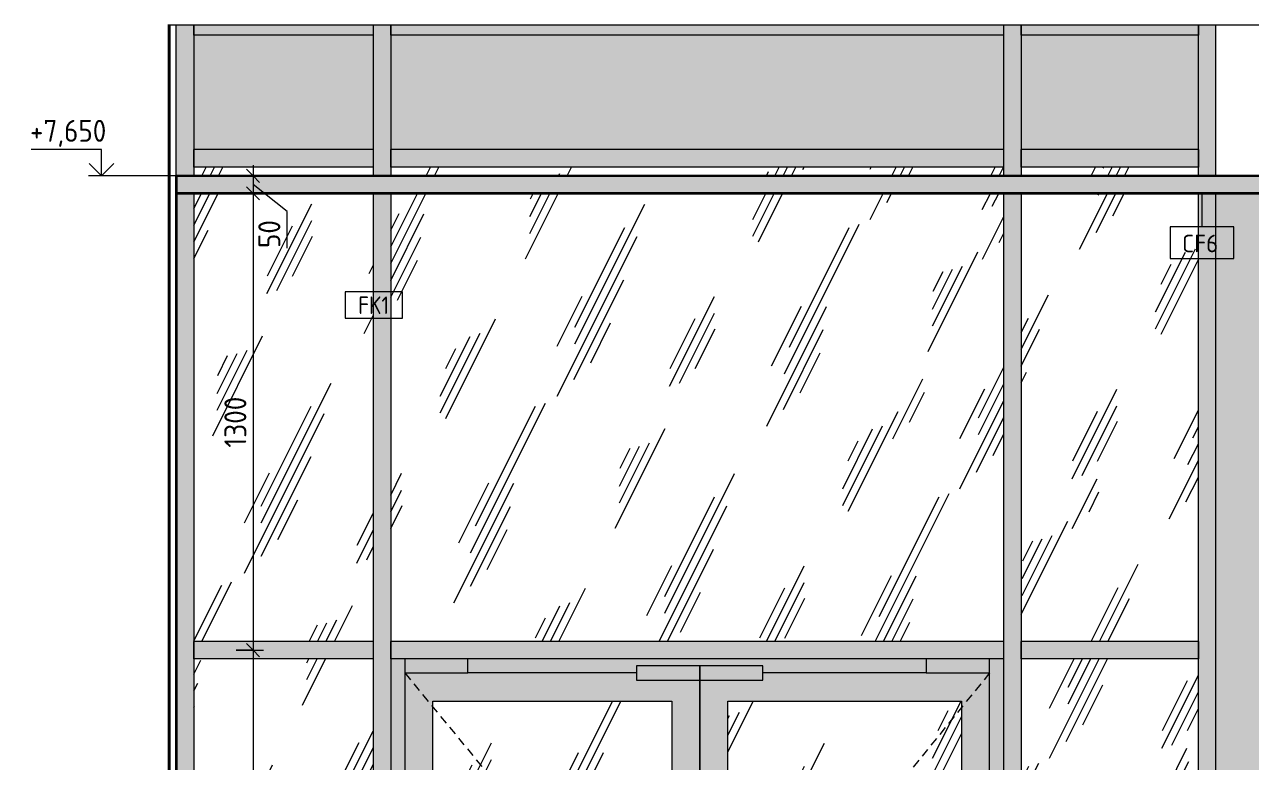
# Model space of a CAD drawing. Header units: millimetres. Extents: x 16345 to 138513, y -2470 to 23828.
# Drawn here: x 39373 to 42864, y 5983 to 8081 of the extents above; entities that cross this region are included whole.
import ezdxf

# ---------------------------------------------------------------- set-up
doc = ezdxf.new("R2010")
doc.units = ezdxf.units.MM
doc.linetypes.add('200_ШТРИХ_ш1п0_6_', pattern=[40, 25, -15])
for name, color, linetype, lineweight in [('A-ANNO-DIMS', 7, 'Continuous', 9), ('A-ANNO-DIMS-25', 7, 'Continuous', 9), ('A-CLNG-IDEN', 7, 'Continuous', 9), ('A-DOOR', 7, 'Continuous', 9), ('A-DOOR-3', 7, '200_ШТРИХ_ш1п0_6_', 9), ('A-FLOR', 7, 'Continuous', 9), ('A-GLAZ-CURT', 7, 'Continuous', 9), ('A-GLAZ-CWMG', 7, 'Continuous', 9), ('A-WALL-IDEN', 7, 'Continuous', 9), ('A-WALL-PATT', 7, 'Continuous', 9), ('G-ANNO-DIMS', 7, 'Continuous', 9), ('G-ANNO-DIMS-1', 7, 'Continuous', 20), ('I-WALL', 7, 'Continuous', 9)]:
    doc.layers.add(name, color=color, linetype=linetype, lineweight=lineweight)
for name, color, linetype, lineweight, true_color in [('A-CLNG-1', 7, 'Continuous', 9, 0x787878), ('A-CLNG-FNSH-1', 7, 'Continuous', 30, 0x3c3c3c), ('A-WALL-4', 7, 'Continuous', 40, 0x3c3c3c), ('A-WALL-FNSH-3', 7, 'Continuous', 30, 0x3c3c3c), ('I-WALL-1', 7, 'Continuous', 9, 0x787878)]:
    doc.layers.add(name, color=color, linetype=linetype, lineweight=lineweight, true_color=true_color)
doc.styles.add('GOST Common_1', font='GOST_Common.ttf', dxfattribs={"height": 50})
doc.styles.add('GOST Common_2', font='GOST_Common.ttf', dxfattribs={"width": 0.9, "height": 50})
doc.styles.add('ISOCPEUR_1', font='isocpeur.ttf', dxfattribs={"width": 0.9, "height": 62.5})
doc.dimstyles.new('ISO-2_5_0_9К_БОЛЬШОЙ_1', dxfattribs={"dimscale": 304.8, "dimtxt": 62.248823, "dimasz": 0.123031, "dimexe": 0.098425, "dimexo": 0.246063, "dimgap": 0, "dimtad": 1, "dimdec": 0, "dimrnd": 10, "dimzin": 0, "dimdsep": 46, "dimtxsty": 'ISOCPEUR_1', "dimblk1": 'OBLIQUE', "dimblk2": 'OBLIQUE', "dimsah": 1, "dimcen": 0.09, "dimdle": 0.098425, "dimazin": 0, "dimtfac": 1, "dimtdec": 4, "dimtix": 1, "dimtmove": 0, "dimatfit": 3, "dimfxl": 1, "dimtvp": 1, "dimtolj": 1, "dimtzin": 0, "dimarcsym": 2})
doc.dimstyles.new('ISO-2_5_0_9К_БОЛЬШОЙ_2', dxfattribs={"dimscale": 304.8, "dimtxt": 62.248823, "dimasz": 0.123031, "dimexe": 0.098425, "dimexo": 0.246063, "dimgap": 0, "dimtad": 1, "dimdec": 0, "dimrnd": 10, "dimzin": 0, "dimdsep": 46, "dimtxsty": 'ISOCPEUR_1', "dimblk1": 'OBLIQUE', "dimblk2": 'OBLIQUE', "dimsah": 1, "dimcen": 0.09, "dimdle": 0.098425, "dimazin": 0, "dimtfac": 1, "dimtdec": 4, "dimtix": 1, "dimtmove": 1, "dimatfit": 3, "dimfxl": 1, "dimtvp": 1, "dimtolj": 1, "dimtzin": 0, "dimarcsym": 2})
pattern_1 = [(63.435, (12189, 31.75), (-255.583, 766.747), [317.5, -190.5, 317.5, -190.5, -403.903]), (63.435, (12189, 31.75), (-255.583, 766.747), [-1016, 127, -276.903]), (63.435, (12173.1, 47.6), (-255.583, 766.747), [254, -317.5, 190.5, -190.5, -467.403]), (63.435, (12173.1, 47.6), (-255.583, 766.747), [-952.5, 222.25, -245.153]), (63.435, (12173.1, 95.25), (-255.583, 766.747), [190.5, -381, 127, -190.5, -530.903]), (63.435, (12173.1, 95.25), (-255.583, 766.747), [-889, 285.75, -245.153]), (63.435, (12220.73, 47.6), (-255.583, 766.747), [190.5, -381, 158.75, -6404.65]), (63.435, (12268.36, 95.25), (-255.583, 766.747), [95.25, -476.25, 63.5, -6499.9]), (63.435, (12189, 174.6), (-255.583, 766.747), [63.5, -476.25, 63.5, -254, -562.653]), (63.435, (12189, 174.6), (-255.583, 766.747), [-857.25, 158.75, -403.903]), (63.435, (12474.73, 127), (-255.583, 766.747), [317.5, -476.25, 381, -251.503]), (63.435, (12474.73, 79.4), (-255.583, 766.747), [444.5, -317.5, 476.25, -188.003]), (63.435, (12506.5, 95.25), (-255.583, 766.747), [508, -254, 381, -276.903]), (63.435, (12554.1, 142.9), (-255.583, 766.747), [317.5, -444.5, 254, -403.903]), (63.435, (12506.5, 238.1), (-255.583, 766.747), [158.75, -635, 190.5, -435.653]), (63.435, (12601.73, 190.5), (-255.583, 766.747), [127, -635, 127, -530.903])]

# ---------------------------------------------------------------- blocks, each defined once
blk = doc.blocks.new('Прямоугольный импост - Импост структурный с накладкой - 160мм Темный-32387058-Развертка 2_28-9')
at = {"layer": 'A-GLAZ-CWMG'}
blk.add_hatch(color=256, dxfattribs=at).paths.add_polyline_path([(7970, 8050), (8480.4, 8050), (8480.4, 8080), (7970, 8080), (7970, 8060)])
for p, q in [((7970, 8050), (7970, 8080)), ((8480.4, 8080), (8480.4, 8050)), ((8480.4, 8050), (7970, 8050))]:
    blk.add_line(p, q, dxfattribs=at)
blk = doc.blocks.new('Прямоугольный импост - Импост структурный с накладкой - 160мм Темный-30756008-Развертка 2_28-9')
at = {"layer": 'A-GLAZ-CWMG'}
blk.add_hatch(color=256, dxfattribs=at).paths.add_polyline_path([(7970, 4200), (7970, 6300), (7921, 6300), (7921, 4250), (7935.5, 4250), (7935.5, 4200), (7960, 4200)])
blk.add_line((7970, 6300), (7970, 4200), dxfattribs=at)
blk = doc.blocks.new('Прямоугольный импост - Импост структурный с накладкой - 160мм Темный-32352606-Развертка 2_28-9')
at = {"layer": 'A-GLAZ-CWMG'}
blk.add_hatch(color=256, dxfattribs=at).paths.add_polyline_path([(10879, 7700), (10880, 7700), (10880, 8080), (10830, 8080), (10830, 7700), (10840.1, 7700)])
for p, q in [((10830, 7700), (10830, 8080)), ((10880, 7700), (10880, 8080))]:
    blk.add_line(p, q, dxfattribs=at)
blk = doc.blocks.new('Системная панель - Стекло - 40мм-32387041-Развертка 2_28-9')
at = {"layer": 'A-GLAZ-CURT'}
h = blk.add_hatch(dxfattribs=at)
h.set_pattern_fill('FP_26', color=256, style=0, pattern_type=2)
h.set_pattern_definition(pattern_1)
h.paths.add_polyline_path([(10325.4, 4250), (10830, 4250), (10830, 6275), (10325.4, 6275), (10325.4, 5166)])
blk = doc.blocks.new('Прямоугольный импост - Импост структурный с накладкой - 160мм Темный-32387038-Развертка 2_28-9')
at = {"layer": 'A-GLAZ-CWMG'}
blk.add_hatch(color=256, dxfattribs=at).paths.add_polyline_path([(10830, 8050), (10830, 8080), (10325.4, 8080), (10325.4, 8050)])
for p, q in [((10325.4, 8050), (10325.4, 8080)), ((10830, 8080), (10830, 8050)), ((10830, 8050), (10325.4, 8050))]:
    blk.add_line(p, q, dxfattribs=at)
blk = doc.blocks.new('Прямоугольный импост - Импост структурный с накладкой - 160мм Темный-30755591-Развертка 2_28-9')
at = {"layer": 'A-GLAZ-CWMG'}
blk.add_hatch(color=256, dxfattribs=at).paths.add_polyline_path([(10315.4, 4202), (10325.4, 4202), (10325.4, 6300), (10275.4, 6300), (10275.4, 4202)])
for p, q in [((10275.4, 6300), (10275.4, 4202)), ((10325.4, 6300), (10325.4, 4202))]:
    blk.add_line(p, q, dxfattribs=at)
blk = doc.blocks.new('Системная панель - Стекло - 40мм-32387061-Развертка 2_28-9')
at = {"layer": 'A-GLAZ-CURT'}
h = blk.add_hatch(dxfattribs=at)
h.set_pattern_fill('FP_26', color=256, style=0, pattern_type=2)
h.set_pattern_definition(pattern_1)
h.paths.add_polyline_path([(8480.4, 4250), (8480.4, 6275), (7970, 6275), (7970, 4250)])
blk = doc.blocks.new('Прямоугольный импост - Импост структурный с накладкой - 160мм Темный-32355002-Развертка 2_28-9')
at = {"layer": 'A-GLAZ-CWMG'}
blk.add_hatch(color=256, dxfattribs=at).paths.add_polyline_path([(9369.9, 8050), (10275.4, 8050), (10275.4, 8080), (8530.4, 8080), (8530.4, 8050)])
for p, q in [((8530.4, 8050), (8530.4, 8080)), ((10275.4, 8080), (10275.4, 8050)), ((10275.4, 8050), (8530.4, 8050))]:
    blk.add_line(p, q, dxfattribs=at)
blk = doc.blocks.new('Прямоугольный импост - Импост структурный с накладкой - 160мм Темный-V12-Развертка 2_28-9')
at = {"layer": 'A-GLAZ-CWMG'}
blk.add_hatch(color=256, dxfattribs=at).paths.add_polyline_path([(8497.4, 4200), (8497.4, 4202), (8530.4, 4202), (8530.4, 6300), (8480.4, 6300), (8480.4, 4200), (8490.4, 4200)])
for p, q in [((8480.4, 6300), (8480.4, 4200)), ((8530.4, 6300), (8530.4, 4202))]:
    blk.add_line(p, q, dxfattribs=at)
blk = doc.blocks.new('Системная панель - Стекло - 40мм-32424180-Развертка 2_28-9')
at = {"layer": 'A-GLAZ-CURT'}
h = blk.add_hatch(dxfattribs=at)
h.set_pattern_fill('FP_26', color=256, style=0, pattern_type=2)
h.set_pattern_definition(pattern_1)
h.paths.add_polyline_path([(10830, 6325), (10830, 7600), (10325.4, 7600), (10325.4, 6325)])
h.paths.add_polyline_path([(10325.4, 7650), (10830, 7650), (10830, 7675), (10325.4, 7675)])
blk = doc.blocks.new('Системная панель - Стекло - 40мм-32354600-Развертка 2_28-9')
at = {"layer": 'A-GLAZ-CURT'}
h = blk.add_hatch(dxfattribs=at)
h.set_pattern_fill('FP_26', color=256, style=0, pattern_type=2)
h.set_pattern_definition(pattern_1)
h.paths.add_polyline_path([(9369.9, 6325), (10275.4, 6325), (10275.4, 7600), (8530.4, 7600), (8530.4, 6325)])
h.paths.add_polyline_path([(8530.4, 7650), (10275.4, 7650), (10275.4, 7675), (8530.4, 7675)])
blk = doc.blocks.new('Системная панель - Стекло - 40мм-32411756-Развертка 2_28-9')
at = {"layer": 'A-GLAZ-CURT'}
h = blk.add_hatch(dxfattribs=at)
h.set_pattern_fill('FP_26', color=256, style=0, pattern_type=2)
h.set_pattern_definition(pattern_1)
h.paths.add_polyline_path([(8480.4, 6325), (8480.4, 7600), (7970, 7600), (7970, 6325)])
h.paths.add_polyline_path([(7970, 7650), (8480.4, 7650), (8480.4, 7675), (7970, 7675)])
blk = doc.blocks.new('Прямоугольный импост - Импост структурный с накладкой - 160мм Темный-32352607-Развертка 2_28-9')
at = {"layer": 'A-GLAZ-CWMG'}
h = blk.add_hatch(color=256, dxfattribs=at)
h.paths.add_polyline_path([(7921, 6300), (7970, 6300), (7970, 7600), (7921, 7600), (7921, 6315)])
h.paths.add_polyline_path([(7921, 7650), (7970, 7650), (7970, 7700), (7920, 7700), (7920, 7650)])
for p, q in [((7970, 7700), (7970, 7650)), ((7970, 7600), (7970, 6300))]:
    blk.add_line(p, q, dxfattribs=at)
blk = doc.blocks.new('Прямоугольный импост - Импост структурный с накладкой - 160мм Темный-30755595-Развертка 2_28-9')
at = {"layer": 'A-GLAZ-CWMG'}
blk.add_hatch(color=256, dxfattribs=at).paths.add_polyline_path([(10830, 4200), (10880, 4200), (10880, 6300), (10830, 6300), (10830, 4240)])
for p, q in [((10830, 4200), (10830, 6300)), ((10880, 4200), (10880, 6300))]:
    blk.add_line(p, q, dxfattribs=at)
blk = doc.blocks.new('Прямоугольный импост - Импост структурный с накладкой - 160мм Темный-32355005-Развертка 2_28-9')
at = {"layer": 'A-GLAZ-CWMG'}
blk.add_hatch(color=256, dxfattribs=at).paths.add_polyline_path([(9369.9, 6275), (10275.4, 6275), (10275.4, 6325), (8530.4, 6325), (8530.4, 6275), (9330.4, 6275)])
for p, q in [((8530.4, 6275), (8530.4, 6325)), ((10275.4, 6325), (8530.4, 6325)), ((10275.4, 6325), (10275.4, 6275)), ((10275.4, 6275), (8530.4, 6275))]:
    blk.add_line(p, q, dxfattribs=at)
blk = doc.blocks.new('Прямоугольный импост - Импост структурный с накладкой - 160мм Темный-32387060-Развертка 2_28-9')
at = {"layer": 'A-GLAZ-CWMG'}
blk.add_hatch(color=256, dxfattribs=at).paths.add_polyline_path([(8480.4, 6275), (8480.4, 6325), (7970, 6325), (7970, 6275)])
for p, q in [((7970, 6275), (7970, 6325)), ((8480.4, 6325), (7970, 6325)), ((8480.4, 6325), (8480.4, 6275)), ((8480.4, 6275), (7970, 6275))]:
    blk.add_line(p, q, dxfattribs=at)
blk = doc.blocks.new('Прямоугольный импост - Импост структурный с накладкой - 160мм Темный-32352604-Развертка 2_28-9')
at = {"layer": 'A-GLAZ-CWMG'}
h = blk.add_hatch(color=256, dxfattribs=at)
h.paths.add_polyline_path([(10325.4, 6300), (10325.4, 7600), (10275.4, 7600), (10275.4, 6300), (10315.4, 6300)])
h.paths.add_polyline_path([(10315.4, 7650), (10325.4, 7650), (10325.4, 7700), (10275.4, 7700), (10275.4, 7650), (10285.4, 7650)])
for p, q in [((10275.4, 7700), (10275.4, 7650)), ((10325.4, 7700), (10325.4, 7650)), ((10275.4, 7600), (10275.4, 6300)), ((10325.4, 7600), (10325.4, 6300))]:
    blk.add_line(p, q, dxfattribs=at)
blk = doc.blocks.new('Дверь_Витражная_остекление_ - ВВ-16 остекление-32390142-Развертка 2_28-9')
at = {"layer": 'A-DOOR'}
h = blk.add_hatch(color=256, dxfattribs=at)
h.paths.add_polyline_path([(8570.4, 4202), (8570.4, 6275), (8530.4, 6275), (8530.4, 4202)])
h.paths.add_polyline_path([(10235.4, 4202), (10275.4, 4202), (10275.4, 6275), (10235.4, 6275), (10235.4, 4350)])
h.paths.add_polyline_path([(9230.4, 6235), (9230.4, 6255), (9590.4, 6255), (9590.4, 6235), (10055.4, 6235), (10055.4, 6275), (8750.4, 6275), (8750.4, 6235)])
for points in [[(8650.4, 6235), (8750.4, 6235), (8750.4, 6275), (8570.4, 6275), (8570.4, 6235)], [(9369.9, 6215), (9410.4, 6215), (9410.4, 6255), (9230.4, 6255), (9230.4, 6215), (9330.4, 6215)], [(9590.4, 6215), (9590.4, 6255), (9410.4, 6255), (9410.4, 6215), (9490.4, 6215)], [(10055.4, 6235), (10235.4, 6235), (10235.4, 6275), (10055.4, 6275)]]:
    blk.add_hatch(color=256, dxfattribs=at).paths.add_polyline_path(points)
h = blk.add_hatch(color=256, dxfattribs=at)
h.paths.add_polyline_path([(8580.6, 4202), (9410.4, 4202), (9410.4, 6215), (9230.4, 6215), (9230.4, 6235), (8570.4, 6235), (8570.4, 4202), (8571.5, 4202)])
h.paths.add_polyline_path([(8650.4, 4350), (8650.4, 6155), (9330.4, 6155), (9330.4, 4350), (9002.4, 4350)])
h.paths.add_polyline_path([(9351.1, 4970), (9350.4, 4970), (9350.4, 5020), (9355.4, 5020), (9355.4, 5377.5), (9350.4, 5377.5), (9350.4, 5427.5), (9390.4, 5427.5), (9390.4, 5377.5), (9385.4, 5377.5), (9385.4, 5020), (9390.4, 5020), (9390.4, 4970), (9353.1, 4970)])
h = blk.add_hatch(color=256, dxfattribs=at)
h.paths.add_polyline_path([(10155.4, 4202), (10235.4, 4202), (10235.4, 6235), (9590.4, 6235), (9590.4, 6215), (9410.4, 6215), (9410.4, 4202), (10105, 4202)])
h.paths.add_polyline_path([(10155.4, 4350), (9490.4, 4350), (9490.4, 6155), (10155.4, 6155), (10155.4, 5166)])
h.paths.add_polyline_path([(9450.4, 4970), (9430.4, 4970), (9430.4, 5020), (9435.4, 5020), (9435.4, 5377.5), (9430.4, 5377.5), (9430.4, 5427.5), (9470.4, 5427.5), (9470.4, 5377.5), (9465.4, 5377.5), (9465.4, 5020), (9470.4, 5020), (9470.4, 4970), (9455.6, 4970)])
h = blk.add_hatch(dxfattribs=at)
h.set_pattern_fill('FP_26', color=256, style=0, pattern_type=2)
h.set_pattern_definition(pattern_1)
h.paths.add_polyline_path([(9330.4, 4350), (9330.4, 6155), (8650.4, 6155), (8650.4, 4350), (9002.4, 4350)])
h = blk.add_hatch(dxfattribs=at)
h.set_pattern_fill('FP_26', color=256, style=0, pattern_type=2)
h.set_pattern_definition(pattern_1)
h.paths.add_polyline_path([(9737.5, 4350), (10155.4, 4350), (10155.4, 6155), (9490.4, 6155), (9490.4, 4350)])
for p, q in [((8570.4, 6275), (8570.4, 6235)), ((8750.4, 6235), (8750.4, 6275)), ((9230.4, 6255), (9230.4, 6215)), ((9410.4, 6255), (9230.4, 6255)), ((9590.4, 6255), (9410.4, 6255)), ((9410.4, 6255), (9410.4, 6215)), ((9410.4, 6215), (9410.4, 6255)), ((9590.4, 6215), (9590.4, 6255)), ((10055.4, 6275), (10055.4, 6235)), ((10235.4, 6235), (10235.4, 6275)), ((8570.4, 6235), (8570.4, 4202)), ((8570.4, 6235), (8750.4, 6235)), ((9230.4, 6235), (8750.4, 6235)), ((9230.4, 6215), (9410.4, 6215)), ((9410.4, 6215), (9410.4, 4202)), ((9410.4, 6215), (9590.4, 6215)), ((9410.4, 4202), (9410.4, 6215)), ((10055.4, 6235), (9590.4, 6235)), ((10055.4, 6235), (10235.4, 6235)), ((10235.4, 4202), (10235.4, 6235)), ((8650.4, 4350), (8650.4, 6155)), ((8650.4, 6155), (9330.4, 6155)), ((9330.4, 6155), (9330.4, 4350)), ((9490.4, 4350), (9490.4, 6155)), ((9490.4, 6155), (10155.4, 6155)), ((10155.4, 6155), (10155.4, 4350)), ((9350.4, 5427.5), (9350.4, 5400)), ((9390.4, 5427.5), (9350.4, 5427.5)), ((9390.4, 5400), (9390.4, 5427.5)), ((9430.4, 5427.5), (9430.4, 5400)), ((9430.4, 5427.5), (9470.4, 5427.5)), ((9470.4, 5400), (9470.4, 5427.5)), ((9390.4, 5400), (9350.4, 5400)), ((9350.4, 5400), (9350.4, 5377.5)), ((9355.5, 5377.5), (9350.4, 5377.5)), ((9355.4, 5400), (9355.4, 5000)), ((9385.4, 5000), (9385.4, 5400)), ((9390.4, 5377.5), (9385.4, 5377.5)), ((9390.4, 5377.5), (9390.4, 5400)), ((9470.4, 5400), (9430.4, 5400)), ((9430.4, 5400), (9430.4, 5377.5)), ((9430.4, 5377.5), (9435.5, 5377.5)), ((9435.4, 5400), (9435.4, 5000)), ((9465.4, 5000), (9465.4, 5400)), ((9465.4, 5377.5), (9470.4, 5377.5)), ((9470.4, 5377.5), (9470.4, 5400)), ((9355.4, 5020), (9350.4, 5020)), ((9350.4, 5020), (9350.4, 4997.5)), ((9350.4, 4997.5), (9350.4, 4970)), ((9350.4, 4997.5), (9390.4, 4997.5)), ((9385.4, 5000), (9355.4, 5000)), ((9390.4, 5020), (9385.4, 5020)), ((9390.4, 4997.5), (9390.4, 5020)), ((9390.4, 4970), (9390.4, 4997.5)), ((9430.4, 4997.5), (9430.4, 5020)), ((9430.4, 5020), (9435.4, 5020)), ((9430.4, 4997.5), (9430.4, 4970)), ((9430.4, 4997.5), (9470.4, 4997.5)), ((9465.4, 5000), (9435.4, 5000)), ((9465.4, 5020), (9470.4, 5020)), ((9470.4, 5020), (9470.4, 4997.5)), ((9470.4, 4970), (9470.4, 4997.5)), ((9390.4, 4970), (9350.4, 4970)), ((9470.4, 4970), (9430.4, 4970)), ((9330.4, 4350), (8650.4, 4350)), ((10155.4, 4350), (9490.4, 4350))]:
    blk.add_line(p, q, dxfattribs=at)
at = {"layer": 'A-DOOR-3'}
for p, q in [((8570.4, 6235), (9355.4, 5284.1)), ((10235.4, 6235), (9465.4, 5285.3)), ((9385.4, 5247.8), (9410.4, 5217.5)), ((9435.4, 5248.3), (9410.4, 5217.5)), ((9410.4, 5217.5), (9385.4, 5187.2)), ((9410.4, 5217.5), (9435.4, 5186.7)), ((9355.4, 5150.9), (8572.1, 4202)), ((9465.4, 5149.7), (10233.8, 4202))]:
    blk.add_line(p, q, dxfattribs=at)
blk = doc.blocks.new('Прямоугольный импост - Импост структурный с накладкой - 160мм Темный-32387081-Развертка 2_28-9')
at = {"layer": 'A-GLAZ-CWMG'}
blk.add_hatch(color=256, dxfattribs=at).paths.add_polyline_path([(10830, 6275), (10830, 6325), (10325.4, 6325), (10325.4, 6275)])
for p, q in [((10325.4, 6275), (10325.4, 6325)), ((10830, 6325), (10325.4, 6325)), ((10830, 6325), (10830, 6275)), ((10830, 6275), (10325.4, 6275))]:
    blk.add_line(p, q, dxfattribs=at)
blk = doc.blocks.new('Системная панель - Сэндвич - 40мм-32424181-Развертка 2_28-9')
at = {"layer": 'A-GLAZ-CURT'}
blk.add_hatch(color=256, dxfattribs=at).paths.add_polyline_path([(10830, 7725), (10830, 8050), (10325.4, 8050), (10325.4, 7725)])
blk = doc.blocks.new('Системная панель - Сэндвич - 40мм-32354713-Развертка 2_28-9')
at = {"layer": 'A-GLAZ-CURT'}
blk.add_hatch(color=256, dxfattribs=at).paths.add_polyline_path([(9369.9, 7725), (10275.4, 7725), (10275.4, 8050), (8530.4, 8050), (8530.4, 7725)])
blk = doc.blocks.new('Системная панель - Сэндвич - 40мм-32411801-Развертка 2_28-9')
at = {"layer": 'A-GLAZ-CURT'}
blk.add_hatch(color=256, dxfattribs=at).paths.add_polyline_path([(7970, 7725), (8480.4, 7725), (8480.4, 8050), (7970, 8050)])
blk = doc.blocks.new('Прямоугольный импост - Импост структурный с накладкой - 160мм Темный-32352608-Развертка 2_28-9')
at = {"layer": 'A-GLAZ-CWMG'}
blk.add_hatch(color=256, dxfattribs=at).paths.add_polyline_path([(7960, 7700), (7970, 7700), (7970, 8080), (7920, 8080), (7920, 7700), (7921, 7700)])
blk.add_line((7970, 8080), (7970, 7700), dxfattribs=at)
blk = doc.blocks.new('Прямоугольный импост - Импост структурный с накладкой - 160мм Темный-32352609-Развертка 2_28-9')
at = {"layer": 'A-GLAZ-CWMG'}
h = blk.add_hatch(color=256, dxfattribs=at)
h.paths.add_polyline_path([(10880, 6300), (10880, 7600), (10830, 7600), (10830, 6300), (10840.1, 6300)])
h.paths.add_polyline_path([(10840, 7650), (10880, 7650), (10880, 7700), (10830, 7700), (10830, 7650)])
for p, q in [((10830, 7650), (10830, 7700)), ((10880, 7650), (10880, 7700)), ((10830, 6300), (10830, 7600)), ((10880, 6300), (10880, 7600))]:
    blk.add_line(p, q, dxfattribs=at)
blk = doc.blocks.new('Прямоугольный импост - Импост структурный с накладкой - 160мм Темный-32352605-Развертка 2_28-9')
at = {"layer": 'A-GLAZ-CWMG'}
blk.add_hatch(color=256, dxfattribs=at).paths.add_polyline_path([(10315.4, 7700), (10325.4, 7700), (10325.4, 8080), (10275.4, 8080), (10275.4, 7700), (10285.4, 7700)])
for p, q in [((10275.4, 8080), (10275.4, 7700)), ((10325.4, 8080), (10325.4, 7700))]:
    blk.add_line(p, q, dxfattribs=at)
blk = doc.blocks.new('М_потолков - Марка_ Имя типа-25382930-Развертка 2_28-9')
at = {"layer": 'A-CLNG-IDEN'}
for p, q in [((10930.6, 7504.4), (10749.4, 7504.4)), ((10749.4, 7504.4), (10749.4, 7415)), ((10930.6, 7415), (10930.6, 7504.4)), ((10749.4, 7415), (10930.6, 7415))]:
    blk.add_line(p, q, dxfattribs=at)
blk = doc.blocks.new('М_стена_0001 - Типоразмер_без рамки-25382661-Развертка 2_28-9')
at = {"layer": 'A-WALL-IDEN'}
for p, q in [((8564.4, 7320.2), (8401.1, 7320.2)), ((8401.1, 7320.2), (8401.1, 7245.2)), ((8564.4, 7245.2), (8564.4, 7320.2)), ((8401.1, 7245.2), (8564.4, 7245.2))]:
    blk.add_line(p, q, dxfattribs=at)
blk = doc.blocks.new('Высотные отметки - Стрелка_Верх-17668718-Развертка 2_28-9')
at = {"layer": 'G-ANNO-DIMS'}
for p, q in [((7717.9, 4275), (7517.9, 4275)), ((7717.9, 4200), (7717.9, 4275)), ((7755.8, 4200), (7680.8, 4200))]:
    blk.add_line(p, q, dxfattribs=at)
at = {"layer": 'G-ANNO-DIMS-1'}
for q in [(7682.5, 4235.4), (7753.2, 4235.4)]:
    blk.add_line((7717.9, 4200), q, dxfattribs=at)
blk = doc.blocks.new('DIMBLOCK20-Развертка 2_28-9')
at = {"layer": 'A-ANNO-DIMS-25'}
for p, q in [((40023.8, 7680), (40023.8, 7600)), ((39975.3, 7650), (40053.8, 7650)), ((40023.8, 7650), (39975.3, 7650)), ((40120.5, 7548.4), (40023.8, 7625)), ((39975.3, 7600), (40053.8, 7600)), ((40023.8, 7600), (39975.3, 7600)), ((40120.5, 7444.4), (40120.5, 7548.4))]:
    blk.add_line(p, q, dxfattribs=at)
at = {"layer": 'A-ANNO-DIMS-25', "lineweight": 20}
for p, q in [((40023.8, 7650), (40005, 7668.8)), ((40023.8, 7650), (40042.5, 7631.2)), ((40023.8, 7600), (40005, 7618.8)), ((40023.8, 7600), (40042.5, 7581.2))]:
    blk.add_line(p, q, dxfattribs=at)
at = {"layer": 'A-ANNO-DIMS-25', "color": 0, "insert": (40038.8, 7444.4), "char_height": 62.5, "width": 94.81, "attachment_point": 1, "rotation": 90, "line_spacing_factor": 1.149209, "style": 'ISOCPEUR_1'}
blk.add_mtext('50', dxfattribs=at)
blk = doc.blocks.new('_Oblique')
at = {"color": 0, "linetype": 'ByBlock', "lineweight": -2}
blk.add_line((-0.5, -0.5), (0.5, 0.5), dxfattribs=at)
blk = doc.blocks.new('DIMBLOCK21-Развертка 2_28-9')
at = {"layer": 'A-ANNO-DIMS-25', "lineweight": 20}
for p, q in [((40023.8, 7600), (40005, 7618.8)), ((40023.8, 7600), (40042.5, 7581.2)), ((40023.8, 6300), (40005, 6318.7)), ((40023.8, 6300), (40042.5, 6281.2))]:
    blk.add_line(p, q, dxfattribs=at)
at = {"layer": 'A-ANNO-DIMS-25'}
for p, q in [((39975.3, 7600), (40053.8, 7600)), ((40023.8, 7600), (39975.3, 7600)), ((40023.8, 7600), (40023.8, 6300)), ((39975.3, 6300), (40053.8, 6300)), ((40023.8, 6300), (39975.3, 6300))]:
    blk.add_line(p, q, dxfattribs=at)
at = {"layer": 'A-ANNO-DIMS-25', "color": 0, "insert": (39942.1, 6876.4), "char_height": 62.5, "width": 176.691, "attachment_point": 1, "rotation": 90, "line_spacing_factor": 1.149209, "style": 'ISOCPEUR_1'}
blk.add_mtext('1300', dxfattribs=at)
blk = doc.blocks.new('DIMBLOCK22-Развертка 2_28-9')
at = {"layer": 'A-ANNO-DIMS-25', "lineweight": 20}
for p, q in [((40023.8, 6300), (40005, 6318.7)), ((40023.8, 6300), (40042.5, 6281.2)), ((40023.8, 4200), (40005, 4218.7)), ((40023.8, 4200), (40042.5, 4181.2))]:
    blk.add_line(p, q, dxfattribs=at)
at = {"layer": 'A-ANNO-DIMS-25'}
for p, q in [((39975.3, 6300), (40053.8, 6300)), ((40023.8, 6300), (39975.3, 6300)), ((40023.8, 6300), (40023.8, 4170)), ((39975.3, 4200), (40053.8, 4200)), ((40023.8, 4200), (39975.3, 4200))]:
    blk.add_line(p, q, dxfattribs=at)
at = {"layer": 'A-ANNO-DIMS-25', "color": 0, "insert": (39942.1, 5176.4), "char_height": 62.5, "width": 176.691, "attachment_point": 1, "rotation": 90, "line_spacing_factor": 1.149209, "style": 'ISOCPEUR_1'}
blk.add_mtext('2100', dxfattribs=at)

msp = doc.modelspace()

# ---------------------------------------------------------------- hatches: boundary and pattern name
at = {"layer": 'A-CLNG-1'}
msp.add_hatch(color=256, dxfattribs=at).paths.add_polyline_path([(44195.5, 7600), (45644.2, 7600), (45644.2, 7650), (39806.2, 7650), (39806.2, 7600), (43915.2, 7600)])
at = {"layer": 'A-WALL-PATT'}
h = msp.add_hatch(color=256, dxfattribs=at)
h.paths.add_polyline_path([(42784.2, 4200), (42784.2, 4250), (44879.5, 4250), (44879.5, 4500), (44845.2, 4500), (44845.2, 6600), (45545.2, 6600), (45545.2, 4500), (45379.3, 4500), (45379.3, 4250), (45644.2, 4250), (45644.2, 7600), (42765.2, 7600), (42765.2, 4200), (42777.6, 4200)])
h.paths.add_polyline_path([(44615.2, 4500), (43915.2, 4500), (43915.2, 6600), (44615.2, 6600), (44615.2, 4680.3)])
at = {"layer": 'I-WALL-1'}
h = msp.add_hatch(dxfattribs=at)
h.set_pattern_fill('FP_25', color=256, style=0, pattern_type=2)
h.set_pattern_definition([(45, (44010.667, 0), (-14.25598, 14.25598), []), (45, (44024.923, 0), (-14.25598, 14.25598), [25.202, -5.04, 0.8382, -4.202])])
h.paths.add_polyline_path([(39785.2, 4195), (39785.2, 8080), (39784.9, 8080), (39784.9, 4195)])

# ---------------------------------------------------------------- linework, layer by layer
at = {"layer": 'A-CLNG-FNSH-1'}
for p, q in [((45644.2, 7650), (39806.2, 7650)), ((39806.2, 7650), (39806.2, 7600)), ((45644.2, 7601), (39806.2, 7601)), ((39806.2, 7600), (45644.2, 7600))]:
    msp.add_line(p, q, dxfattribs=at)
at = {"layer": 'A-CLNG-IDEN'}
msp.add_line((42725.2, 7600), (42725.2, 7504.4), dxfattribs=at)
at = {"layer": 'A-FLOR'}
msp.add_line((39784.9, 8080), (45665.2, 8080), dxfattribs=at)
at = {"layer": 'A-WALL-4'}
msp.add_line((39785.2, 4194.5), (39785.2, 8080.5), dxfattribs=at)
at = {"layer": 'A-WALL-FNSH-3'}
for p, q in [((39805.2, 7650), (39805.2, 4200)), ((39806.2, 7650), (39805.2, 7650)), ((39806.2, 4200), (39806.2, 7600))]:
    msp.add_line(p, q, dxfattribs=at)
at = {"layer": 'G-ANNO-DIMS'}
for p, q in [((39672.5, 7650), (39592.3, 7650)), ((39921.2, 7650), (39672.5, 7650))]:
    msp.add_line(p, q, dxfattribs=at)
at = {"layer": 'I-WALL'}
msp.add_line((39805.2, 7650), (39805.2, 8080.5), dxfattribs=at)

# ---------------------------------------------------------------- block references
at = {"layer": 'A-CLNG-IDEN'}
msp.add_blockref('М_потолков - Марка_ Имя типа-25382930-Развертка 2_28-9', (31885.2, 0), dxfattribs=at)
at = {"layer": 'A-DOOR'}
msp.add_blockref('Дверь_Витражная_остекление_ - ВВ-16 остекление-32390142-Развертка 2_28-9', (31885.2, 0), dxfattribs=at)
at = {"layer": 'A-GLAZ-CURT'}
for name in ['Системная панель - Сэндвич - 40мм-32411801-Развертка 2_28-9', 'Системная панель - Сэндвич - 40мм-32354713-Развертка 2_28-9', 'Системная панель - Сэндвич - 40мм-32424181-Развертка 2_28-9', 'Системная панель - Стекло - 40мм-32411756-Развертка 2_28-9', 'Системная панель - Стекло - 40мм-32354600-Развертка 2_28-9', 'Системная панель - Стекло - 40мм-32424180-Развертка 2_28-9', 'Системная панель - Стекло - 40мм-32387061-Развертка 2_28-9', 'Системная панель - Стекло - 40мм-32387041-Развертка 2_28-9']:
    msp.add_blockref(name, (31885.2, 0), dxfattribs=at)
at = {"layer": 'A-GLAZ-CWMG'}
for name, p in [('Прямоугольный импост - Импост структурный с накладкой - 160мм Темный-32352608-Развертка 2_28-9', (31885.2, 0)), ('Прямоугольный импост - Импост структурный с накладкой - 160мм Темный-32387058-Развертка 2_28-9', (31885.2, 0)), ('Прямоугольный импост - Импост структурный с накладкой - 160мм Темный-32352605-Развертка 2_28-9', (30090.2, 0)), ('Прямоугольный импост - Импост структурный с накладкой - 160мм Темный-32355002-Развертка 2_28-9', (31885.2, 0)), ('Прямоугольный импост - Импост структурный с накладкой - 160мм Темный-32352605-Развертка 2_28-9', (31885.2, 0)), ('Прямоугольный импост - Импост структурный с накладкой - 160мм Темный-32387038-Развертка 2_28-9', (31885.2, 0)), ('Прямоугольный импост - Импост структурный с накладкой - 160мм Темный-32352606-Развертка 2_28-9', (31885.2, 0)), ('Прямоугольный импост - Импост структурный с накладкой - 160мм Темный-32387060-Развертка 2_28-9', (31885.2, 1400)), ('Прямоугольный импост - Импост структурный с накладкой - 160мм Темный-32355005-Развертка 2_28-9', (31885.2, 1400)), ('Прямоугольный импост - Импост структурный с накладкой - 160мм Темный-32387081-Развертка 2_28-9', (31885.2, 1400)), ('Прямоугольный импост - Импост структурный с накладкой - 160мм Темный-32352607-Развертка 2_28-9', (31885.2, 0)), ('Прямоугольный импост - Импост структурный с накладкой - 160мм Темный-32352604-Развертка 2_28-9', (30090.2, 0)), ('Прямоугольный импост - Импост структурный с накладкой - 160мм Темный-32352604-Развертка 2_28-9', (31885.2, 0)), ('Прямоугольный импост - Импост структурный с накладкой - 160мм Темный-32352609-Развертка 2_28-9', (31885.2, 0)), ('Прямоугольный импост - Импост структурный с накладкой - 160мм Темный-32387060-Развертка 2_28-9', (31885.2, 0)), ('Прямоугольный импост - Импост структурный с накладкой - 160мм Темный-32355005-Развертка 2_28-9', (31885.2, 0)), ('Прямоугольный импост - Импост структурный с накладкой - 160мм Темный-32387081-Развертка 2_28-9', (31885.2, 0)), ('Прямоугольный импост - Импост структурный с накладкой - 160мм Темный-30756008-Развертка 2_28-9', (31885.2, 0)), ('Прямоугольный импост - Импост структурный с накладкой - 160мм Темный-V12-Развертка 2_28-9', (31885.2, 0)), ('Прямоугольный импост - Импост структурный с накладкой - 160мм Темный-30755591-Развертка 2_28-9', (31885.2, 0)), ('Прямоугольный импост - Импост структурный с накладкой - 160мм Темный-30755595-Развертка 2_28-9', (31885.2, 0))]:
    msp.add_blockref(name, p, dxfattribs=at)
at = {"layer": 'A-WALL-IDEN'}
msp.add_blockref('М_стена_0001 - Типоразмер_без рамки-25382661-Развертка 2_28-9', (31885.2, 0), dxfattribs=at)
at = {"layer": 'G-ANNO-DIMS'}
msp.add_blockref('Высотные отметки - Стрелка_Верх-17668718-Развертка 2_28-9', (31874.4, 3450), dxfattribs=at)

# ---------------------------------------------------------------- texts
at = {"layer": 'A-CLNG-IDEN', "insert": (42668.7, 7482.3), "char_height": 50, "width": 132.278, "attachment_point": 1, "style": 'GOST Common_1'}
msp.add_mtext('CF6', dxfattribs=at)
at = {"layer": 'A-WALL-IDEN', "insert": (40323.1, 7306.6), "char_height": 50, "width": 111.835, "attachment_point": 1, "style": 'GOST Common_2'}
msp.add_mtext('FK1', dxfattribs=at)

# ---------------------------------------------------------------- dimensions: what is measured, and where the dimension line sits
at = {"layer": 'A-ANNO-DIMS'}
dim = msp.add_linear_dim(base=(40023.8, 7600), p1=(40050.3, 7650), p2=(40050.3, 7600), angle=90, dimstyle='ISO-2_5_0_9К_БОЛЬШОЙ_2', override={"dimpost": '<>', "dimfxl": 50}, dxfattribs=at)
dim.commit()
dim.dimension.update_dxf_attribs({"geometry": 'DIMBLOCK20-Развертка 2_28-9', "text_midpoint": (40080.5, 7491.8), "dimtype": 160, "text_rotation": 90})
for base, p1, p2, override, picture, middle in [((40023.8, 6300), (40050.3, 7600), (40050.3, 6300), {"dimpost": '<>', "dimfxl": 1300}, 'DIMBLOCK21-Развертка 2_28-9', (39992.5, 6950)), ((40023.8, 4200), (40050.3, 6300), (40050.3, 4200), {"dimpost": '<>', "dimfxl": 2100}, 'DIMBLOCK22-Развертка 2_28-9', (39992.5, 5250))]:
    dim = msp.add_linear_dim(base=base, p1=p1, p2=p2, angle=90, dimstyle='ISO-2_5_0_9К_БОЛЬШОЙ_1', override=override, dxfattribs=at)
    dim.commit()
    dim.dimension.update_dxf_attribs({"geometry": picture, "text_midpoint": middle})

# ---------------------------------------------------------------- next in the draw order: texts
at = {"layer": 'G-ANNO-DIMS', "insert": (39388.7, 7809.2), "char_height": 62.5, "width": 254.705, "attachment_point": 1, "line_spacing_factor": 1.149209, "style": 'ISOCPEUR_1', "bg_fill": 3, "box_fill_scale": 1.25, "bg_fill_color": 256, "bg_fill_true_color": 13158600, "bg_fill_transparency": 0}
msp.add_mtext('+7,650', dxfattribs=at)

doc.saveas('drawing.dxf')
